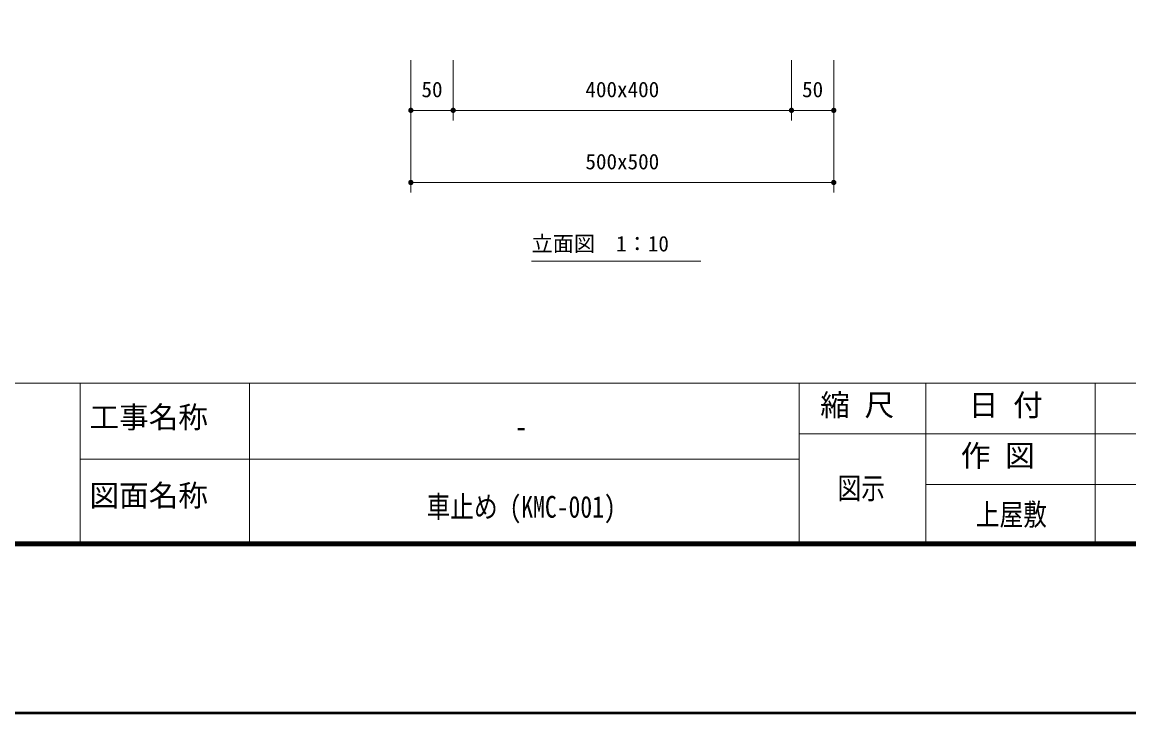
# Model space of a CAD drawing. Units: millimetres at full size, sheet at 1:10. Extents: x 0 to 4200, y 0 to 2970.
# Drawn here: x 2221 to 3530, y 0 to 817 of the extents above; entities that cross this region are included whole.
import ezdxf
from ezdxf.enums import TextEntityAlignment as Align

# ---------------------------------------------------------------- set-up
doc = ezdxf.new("R2010")
doc.units = ezdxf.units.MM
doc.header["$LTSCALE"] = 10
for name, color, linetype, lineweight in [('D-STR-DIM', 7, 'Continuous', 13), ('D-STR-HTXT', 7, 'Continuous', 13), ('D-TTL', 7, 'Continuous', 13)]:
    doc.layers.add(name, color=color, linetype=linetype, lineweight=lineweight)
doc.styles.add('ＭＳ ゴシック', font='')
doc.styles.get('ＭＳ ゴシック').set_extended_font_data('MS Gothic')

# ---------------------------------------------------------------- blocks, each defined once
blk = doc.blocks.new('filled_dot')
at = {"color": 0, "linetype": 'Continuous', "lineweight": -2, "const_width": 1.25}
blk.add_lwpolyline([(-0.625, 0, 1), (0.625, 0, 1)], format="xyb", close=True, dxfattribs=at)

msp = doc.modelspace()

# ---------------------------------------------------------------- linework, layer by layer
at = {"layer": 'D-STR-DIM'}
for p, q in [((2680.58, 771.89), (2680.58, 700.39)), ((2680.58, 771.89), (2680.58, 615.12)), ((2730.58, 771.89), (2730.58, 700.39)), ((2730.58, 771.89), (2730.58, 700.39)), ((3130.58, 771.89), (3130.58, 700.39)), ((3130.58, 771.89), (3130.58, 700.39)), ((3180.58, 771.89), (3180.58, 700.39)), ((3180.58, 771.89), (3180.58, 615.12)), ((2680.58, 712.39), (2730.58, 712.39)), ((2730.58, 712.39), (3130.58, 712.39)), ((3130.58, 712.39), (3180.58, 712.39)), ((2680.58, 627.12), (3180.58, 627.12))]:
    msp.add_line(p, q, dxfattribs=at)
at = {"layer": 'D-STR-HTXT'}
msp.add_line((2823.25, 533.9), (3023.25, 533.9), dxfattribs=at)
at = {"layer": 'D-TTL'}
for p, q in [((2489.61, 200), (2489.61, 390)), ((3489.61, 330), (3489.61, 390)), ((3289.61, 330), (3139.61, 330)), ((3139.61, 300), (2289.61, 300)), ((3889.61, 270), (3289.61, 270))]:
    msp.add_line(p, q, dxfattribs=at)
at = {"layer": 'D-TTL', "color": 2, "lineweight": 140}
msp.add_line((200, 200), (4000, 200), dxfattribs=at)
at = {"layer": 'D-TTL', "color": 2, "lineweight": 50}
msp.add_lwpolyline([(0, 0), (4200, 0), (4200, 2970), (0, 2970)], close=True, dxfattribs=at)
at = {"layer": 'D-TTL', "color": 2}
msp.add_lwpolyline([(200, 200), (4000, 200), (4000, 390), (200, 390)], close=True, dxfattribs=at)
at = {"layer": 'D-TTL'}
for points in [[(1489.61, 390), (2289.61, 390), (2289.61, 200), (1489.61, 200)], [(2289.61, 390), (3139.61, 390), (3139.61, 200), (2289.61, 200)], [(3139.61, 390), (3289.61, 390), (3289.61, 200), (3139.61, 200)], [(3289.61, 330), (3889.61, 330), (3889.61, 390), (3289.61, 390)], [(3289.61, 330), (3489.61, 330), (3489.61, 200), (3289.61, 200)], [(3489.61, 330), (3689.61, 330), (3689.61, 200), (3489.61, 200)]]:
    msp.add_lwpolyline(points, close=True, dxfattribs=at)

# ---------------------------------------------------------------- block references
at = {"layer": 'D-STR-DIM', "xscale": 2.5, "yscale": 2.5}
for p in [(2680.58, 712.39), (2730.58, 712.39), (3130.58, 712.39), (2680.58, 627.12)]:
    msp.add_blockref('filled_dot', p, dxfattribs=at)
at = {"layer": 'D-STR-DIM', "xscale": 2.5, "yscale": 2.5, "rotation": 180}
for p in [(2730.58, 712.39), (3130.58, 712.39), (3180.58, 712.39), (3180.58, 627.12)]:
    msp.add_blockref('filled_dot', p, dxfattribs=at)

# ---------------------------------------------------------------- texts
at = {"layer": 'D-STR-DIM', "style": 'ＭＳ ゴシック'}
for s, p in [('50', (2705.58, 746.27)), ('400x400', (2930.58, 746.27)), ('50', (3155.58, 746.27)), ('500x500', (2930.58, 661))]:
    msp.add_text(s, height=18.33, dxfattribs=at).set_placement(p, align=Align.TOP_CENTER)
at = {"layer": 'D-STR-HTXT', "style": 'ＭＳ ゴシック'}
msp.add_text('立面図\u30001：10', height=18.33, dxfattribs=at).set_placement((2823.25, 563.9), align=Align.TOP_LEFT)
at = {"layer": 'D-TTL', "style": 'ＭＳ ゴシック'}
for s, p in [('縮 尺', (3164.57, 343.44)), ('日 付', (3340.31, 343.44)), ('工事名称', (2300.62, 329.08)), ('作 図', (3330.73, 283.61)), ('図面名称', (2300.62, 236.48))]:
    msp.add_text(s, height=25.66, dxfattribs=at).set_placement(p, align=Align.BOTTOM_LEFT)
at = {"layer": 'D-TTL', "style": 'ＭＳ ゴシック', "width": 0.8}
for s, p in [('-', (2811.04, 317.88)), ('図示', (3213.11, 245.18)), ('車止め (KMC-001)', (2811.04, 223.12)), ('上屋敷', (3390.62, 214.05))]:
    msp.add_text(s, height=25.66, dxfattribs=at).set_placement(p, align=Align.BOTTOM_CENTER)

doc.saveas('drawing.dxf')
